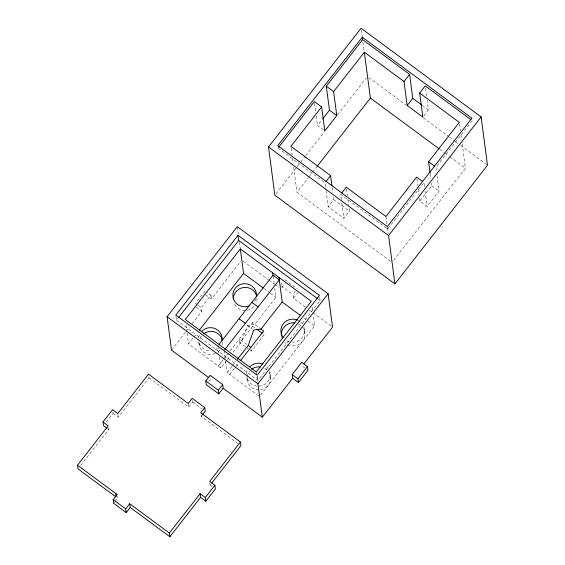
<?xml version="1.0" encoding="UTF-8"?>
<svg xmlns="http://www.w3.org/2000/svg" width="565" height="565" viewBox="0 0 565 565"><rect width="100%" height="100%" fill="white"/><g stroke="black" fill="none" stroke-linecap="round" stroke-linejoin="round"><path stroke-width="0.42" stroke-dasharray="2.83 2.12" d="M274.696 287.966L275.925 297.324L254.78 324.437L247.399 325.405L241.926 340.914L232.208 353.379M323.477 129.95L317.502 125.529L322.184 119.526M319.684 297.141L320.136 300.587L257.894 380.379L176.457 320.249L178.081 318.166M275.946 193.837L296.512 167.466M297.056 166.767L300.305 162.607M300.841 161.915L305.178 156.357M305.714 155.665L324.663 131.377M337.658 114.723L366.346 77.942M205.159 291.017L195.582 303.299L197.496 304.712M106.156 422.253L113.078 413.382L112.88 411.906M192.065 323.724L201.811 311.23L201.324 307.537L210.9 295.262L206.437 291.964M80.689 465.447L108.72 429.52L108.522 428.037M113.078 413.382L118.297 417.238L149.019 377.851L148.63 374.899M171.485 350.102L185.567 332.058M186.104 331.358L189.353 327.199M205.646 294.711L211.388 298.956L240.626 261.468M390.549 261.312L296.964 192.199L308.299 177.664M308.843 176.972L312.078 172.819M312.622 172.127L316.937 166.59M226.805 360.301L220.866 367.914L188.498 344.014L193.357 337.785M193.901 337.093L197.136 332.947M349.078 208.605L349.417 211.176L343.831 218.337L328.173 206.776L333.753 199.614L333.421 197.044M280.374 285.297L283.298 281.547M218.252 365.993L223.111 359.764M223.648 359.072L227.427 354.234M230.124 350.773L252.167 322.509L260.345 328.548M113.678 503.316L114.674 502.038M115.175 501.395L117.668 498.203L117.379 495.985M149.019 377.851L188.689 407.153L192.679 402.033L192.291 399.081M208.683 381.516L210.639 379.016L210.342 376.798M281.836 287.74L285.247 283.362M245.238 346.635L239.779 342.708L252.654 326.175L252.167 322.509M227.342 359.608L229.503 356.84M423.849 115.754L428.418 109.9L427.175 100.478M258.784 395.917L227.13 372.54L232.003 366.297M232.547 365.597L235.796 361.43M229.736 374.468L238.416 363.352M305.277 307.014L293.39 298.242L292.903 294.549L295.827 290.798M245.916 347.122L251.369 351.056L264.137 334.685L263.749 331.733M238.056 443.61L201.218 416.405L202.214 415.127M293.39 298.242L297.776 292.613M341.352 199.494L340.674 194.36L387.654 229.051L423.962 182.502L424.527 186.789M472.241 120.606L435.933 167.155L436.498 171.442M260.571 395.062L314.557 325.857L313.109 314.86M437.063 175.722L439.09 191.139L427.119 206.486L419.809 201.091L431.78 185.744L431.441 183.173M212.129 486.529L210.166 485.088L211.246 483.704M393.586 260.281L465.383 168.236L462.085 143.143M246.849 344.452L239.299 339.014L239.779 342.708M422.288 105.373L428.418 109.9M368.839 77.596L406.27 105.238M423.22 117.753L448.645 136.525M449.352 137.048L455.002 141.222M455.708 141.744L459.945 144.873M460.652 145.396L486.783 164.69M439.86 149.386L444.118 152.529M444.825 153.051L449.076 156.194M449.789 156.717L465.383 168.236M431.78 185.744L439.09 191.139M278.029 148.101L325.009 182.792L325.913 189.642M333.753 199.614L349.417 211.176M318.01 299.019L320.136 300.587M284.767 279.668L297.289 288.92M281.073 285.812L292.903 294.549M243.112 261.108L268.276 279.696M268.975 280.212L273.87 283.828M274.569 284.343L278.764 287.437M309.472 310.114L312.268 312.177M312.968 312.692L331.139 326.118M263.968 288.496L269.597 292.649M270.296 293.171L275.925 297.324M303.998 318.06L314.557 325.857M247.399 325.405L252.265 329.007M304.768 367.914L302.219 366.028L302.021 364.552M198.131 305.178L201.324 307.537M196.069 306.986L201.811 311.23M192.679 402.033L201.726 408.714M107.414 428.553L108.72 429.52M252.654 326.175L255.352 328.18M459.578 124.102L460.489 131.031M460.941 134.491L461.626 139.682M425.6 88.486L426.73 97.053M430.205 173.752L430.883 178.893M425.092 191.069L427.119 206.486M416.878 178.822L417.782 185.673M418.234 189.098L419.025 195.095M419.47 198.52L419.809 201.091M387.442 227.427L387.654 229.051M361.296 29.973L362.207 36.873M362.885 42.05L364.135 51.535M385.93 216.494L386.954 224.284M387.413 227.744L388.212 233.804M346.486 188.908L347.383 195.758M347.835 199.191L348.626 205.18M341.804 202.92L343.831 218.337M332.178 187.622L332.856 192.764M314.564 103.261L315.694 111.828M316.259 116.115L317.502 125.529M326.026 190.504L328.173 206.776M291.152 148.065L292.063 154.987M292.522 158.447L293.207 163.645M293.659 167.106L296.964 192.199M312.106 307.254L312.664 311.477M304.457 329.367L304.945 333.06M273.128 276.052L274.131 283.708M270.692 378.282L269.809 371.608A11.83 11.526 -7.5 0 1 258.382 386.192M257.329 376.071L257.894 380.379M237.314 226.692L238.331 234.397M239.341 242.103L240.132 248.091M256.263 371.925L257.598 382.067M251.178 349.573L251.369 351.056M246.849 376.954L247.442 381.41M224.213 350.385L225.223 358.055M225.668 361.466L227.13 372.54M217.949 345.759L218.959 353.429M219.404 356.84L220.866 367.914M210.9 295.262L211.388 298.956M199.12 344.495L198.732 341.543A11.83 11.526 -7.5 0 0 211.155 350.696M201.027 414.922L201.218 416.405M209.876 482.87L210.166 485.088M185.941 324.571L186.605 329.642M187.05 333.025L188.498 344.014M188.202 403.459L188.689 407.153M176.005 316.803L176.457 320.249M117.81 413.545L118.297 417.238M217.574 348.28A11.83 11.526 -7.5 0 1 214.905 349.813M198.626 337.792A11.83 11.526 -7.5 0 1 199.424 334.876M255.825 298.97A11.83 11.526 -7.5 0 1 253.968 302.275M256.835 386.1A11.83 11.526 -7.5 0 1 246.954 377.717M246.58 373.988A11.83 11.526 -7.5 0 1 247.456 370.322M266.744 366.459A11.83 11.526 -7.5 0 1 268.22 368.196M303.984 327.156A11.83 11.526 -7.5 0 1 292.409 342.199M289.358 341.754A11.83 11.526 -7.5 0 1 285.883 340.144M298.179 320.419A11.83 11.526 -7.5 0 1 300.121 321.647M300.707 322.135A11.83 11.526 -7.5 0 1 302.254 323.816M222.645 342.037A11.83 11.526 -7.5 0 1 222.052 346.507M220.237 349.827A11.83 11.526 -7.5 0 1 216.091 353.189M215.392 353.506A11.83 11.526 -7.5 0 1 199.113 341.486M199.911 338.569A11.83 11.526 -7.5 0 1 201.451 335.949M256.969 298.207A11.83 11.526 -7.5 0 1 256.03 303.37M253.953 306.548A11.83 11.526 -7.5 0 1 234.178 303.25M297.974 323.794A11.83 11.526 -7.5 0 1 302.854 340.935A11.83 11.526 -7.5 0 1 284.619 342.369M281.893 337.884A11.83 11.526 -7.5 0 1 281.419 335.666M269.11 372.526A11.83 11.526 -7.5 0 1 259.632 389.857M258.862 389.885A11.83 11.526 -7.5 0 1 249.49 371.396M264.787 368.331A11.83 11.526 -7.5 0 1 267.231 370.153"/><path stroke-width="0.85" d="M237.42 359.347L248.254 345.462L253.657 330.031L261.044 329.063L263.65 330.991L240.584 360.569M268.502 146.921L361.07 28.25L481.133 116.913L487.489 165.213L394.921 283.884L274.858 195.222L268.502 146.921L388.565 235.584L394.921 283.884M362.299 37.219L277.712 145.664L387.336 226.614L471.923 118.17L362.299 37.219L362.624 39.656L326.309 86.205L329.466 110.189L322.7 118.862M278.573 147.409L314.345 101.552L321.647 106.947L324.804 130.932L336.775 115.585L333.618 91.601L364.34 52.213L404.017 81.515L407.174 105.493L422.832 117.061L419.675 93.077L425.261 85.915L470.843 119.575M321.647 106.947L290.926 146.335L330.596 175.63L331.952 185.913M208.541 377.469L171.485 350.102L167.092 316.725L237.314 226.692L328.145 293.772L332.538 327.149L303.843 363.945M238.027 235.28L175.779 315.079L257.209 375.209L319.458 295.417L238.027 235.28L238.705 240.45L178.625 317.474M106.764 428.072L103.501 425.664L103.014 421.97L112.59 409.696L117.81 413.545L148.531 374.164L188.202 403.459L192.192 398.339L204.721 407.591L205.208 411.285L202.715 414.484M240.337 248.911L185.271 319.5L256.263 371.925L311.329 301.336L240.337 248.911L243.564 273.425L199.297 330.179M115.613 493.351L116.1 497.045L77.998 468.908L77.511 465.214L108.233 425.826L103.014 421.97M317.481 165.898L370.379 98.077L364.34 52.213M326.026 181.492L330.596 175.63M404.017 81.515L409.604 74.354L362.624 39.656M219.029 344.375L273.015 275.197L272.704 272.839M407.174 105.493L412.761 98.331L409.604 74.354M341.691 193.053L346.26 187.199L385.93 216.494L416.652 177.106L422.634 181.52M224.75 349.693L279.28 279.823L273.015 275.197M130.197 507.455L169.867 536.75L169.38 533.056L129.71 503.761L130.197 507.455L126.207 512.568L113.678 503.316L113.191 499.622L117.181 494.509L77.511 465.214M205.759 380.951L210.152 375.322L222.681 384.574L223.168 388.268L218.775 393.897L206.246 384.645L205.759 380.951L218.288 390.203L218.775 393.897M261.044 329.063L282.189 301.95L278.969 277.457M126.207 512.568L125.72 508.874L129.71 503.761M204.721 407.591L200.73 412.711L240.407 442.007L240.895 445.7L211.783 483.011M218.288 390.203L222.681 384.574M430.092 172.897L428.623 161.76L459.345 122.372L419.675 93.077M223.168 388.268L262.315 417.182L257.923 383.797L328.145 293.772M388.565 235.584L481.133 116.913M292.154 374.609L301.731 362.334L307.473 366.572L307.96 370.266L298.384 382.547L292.642 378.303L292.154 374.609L297.896 378.854L298.384 382.547M169.38 533.056L200.109 493.669L205.328 497.525L205.815 501.219L200.589 497.362L200.109 493.669M240.407 442.007L209.686 481.394L214.905 485.25L215.385 488.944L205.815 501.219M262.315 417.182L292.642 378.303M169.867 536.75L200.589 497.362M205.328 497.525L214.905 485.25M297.896 378.854L307.473 366.572M239.009 318.759L245.337 323.307M248.254 345.462L250.888 347.362M412.761 98.331L421.61 104.871M370.379 98.077L439.153 148.863M326.309 86.205L333.618 91.601M428.623 161.76L434.605 166.174M329.466 110.189L336.775 115.585M238.705 240.45L317.304 298.497M243.564 273.425L263.262 287.973M282.189 301.95L300.481 315.461M251.863 302.31L258.127 306.936M167.092 316.725L257.923 383.797M113.191 499.622L125.72 508.874M256.708 329.176L262.111 333.18M201.451 331.676A11.83 11.526 -7.5 0 1 222.087 340.603M249.772 305.573A11.83 11.526 -7.5 0 1 233.211 298.129A11.83 11.526 -7.5 0 1 244.045 283.701A11.83 11.526 -7.5 0 1 256.376 296.773M250.02 366.565A11.83 11.526 -7.5 0 1 262.909 363.98M283.143 337.531A11.83 11.526 -7.5 0 1 297.487 320.101M203.626 333.809A11.83 11.526 -7.5 0 1 222.44 340.547M233.345 299.591A11.83 11.526 -7.5 0 1 243.755 287.465A11.83 11.526 -7.5 0 1 256.785 296.71M281.419 335.666A11.83 11.526 -7.5 0 1 295.015 322.961M251.672 369.256A11.83 11.526 -7.5 0 1 260.416 366.918"/></g></svg>
